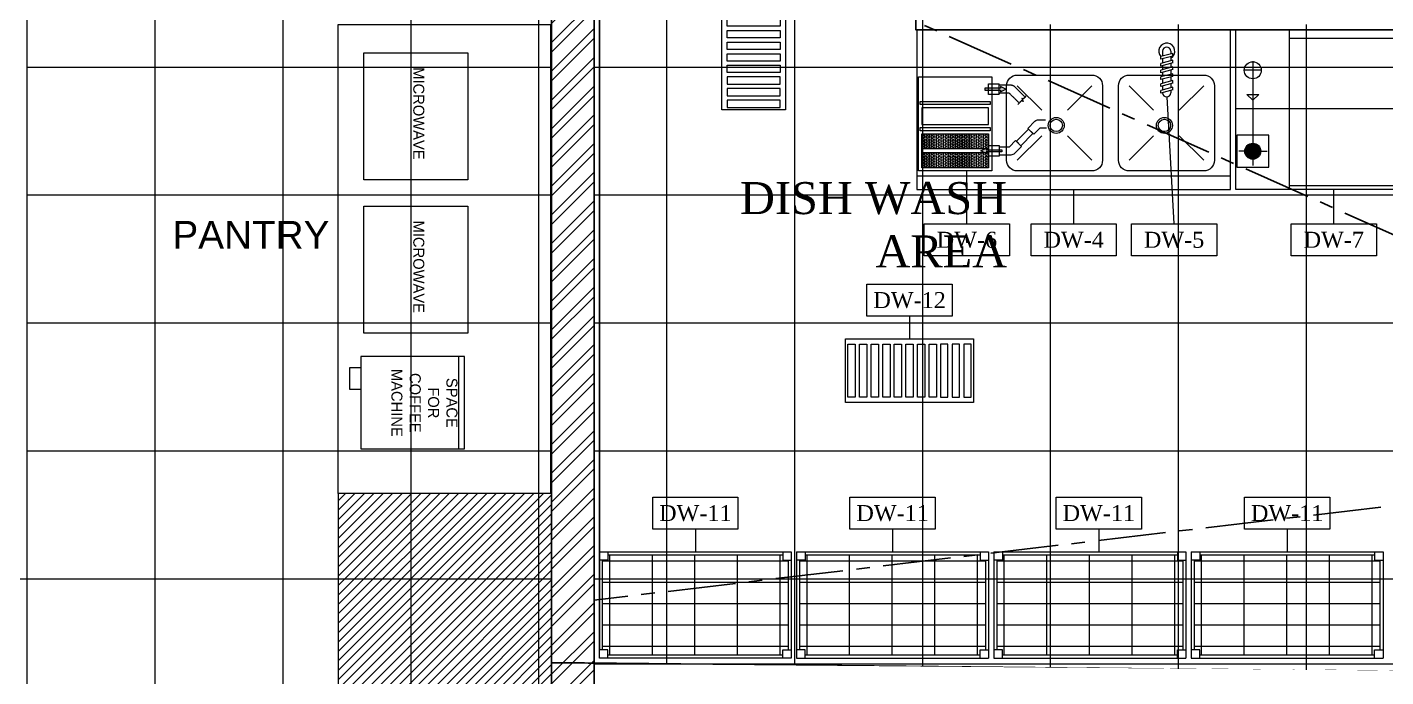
# Model space of a CAD drawing. Header units: millimetres. Extents: x 2335845 to 2509607, y 289014 to 361737.
# Drawn here: x 2403586 to 2409959, y 293842 to 296889 of the extents above; entities that cross this region are included whole.
import ezdxf

# ---------------------------------------------------------------- set-up
doc = ezdxf.new("R2010")
doc.units = ezdxf.units.MM
doc.linetypes.add('CENTER', pattern=[50.800000000000004, 31.75, -6.349999999999999, 6.349999999999999, -6.349999999999999])
for name, color, linetype, lineweight in [('150 mm WALL', 134, 'Continuous', 25), ('A-PLAN-COLUMN', 3, 'Continuous', 0), ('A-PLAN-RCC-HATCH', 8, 'Continuous', 13), ('A-PLAN-THIN', 251, 'Continuous', 15), ('AR_01_FURN_LOOSE', 20, 'Continuous', 18), ('DIMS-2', 61, 'Continuous', 0), ('EQUIP', 4, 'Continuous', 20), ('IN-WALL', 134, 'Continuous', 25), ('KIT.EQUIP', 7, 'Continuous', 0), ('TOA-FL-TILE-3', 8, 'Continuous', 5)]:
    doc.layers.add(name, color=color, linetype=linetype, lineweight=lineweight)
for name, color, linetype in [('A-PLAN-SLOPE', 250, 'Continuous'), ('A-PLAN-WALL HATCH', 8, 'Continuous'), ('ROOM TEXT', 3, 'Continuous')]:
    doc.layers.add(name, color=color, linetype=linetype)
doc.styles.add('01_INTERIOR LAYOUT$0$Standard', font='calibril.ttf')
doc.styles.add('2MM', font='arial.ttf')
doc.styles.add('GEORGE', font='georgia.ttf')
doc.styles.get("Standard").update_dxf_attribs({"font": 'arial.ttf'})
doc.styles.add('VERDANA', font='verdana.ttf')
doc.dimstyles.new('DIM40', dxfattribs={"dimtxt": 80, "dimasz": 20, "dimexe": 30, "dimexo": 25, "dimgap": 20, "dimtad": 1, "dimdec": 0, "dimzin": 0, "dimdsep": 46, "dimtxsty": 'Standard', "dimblk1": 'DOT', "dimblk2": 'DOT', "dimsah": 1, "dimcen": 0.09, "dimclrd": 1, "dimclre": 1, "dimclrt": 2, "dimadec": 0, "dimazin": 0, "dimtfac": 1, "dimtdec": 0, "dimtofl": 0, "dimtmove": 0, "dimatfit": 0, "dimldrblk": 'DOT', "dimfxl": 1, "dimtolj": 1, "dimtzin": 0, "dimarcsym": 0})
pattern_1 = [(180, (2276369.513262566, 347563.0485258296), (-2.341887554872905e-15, -6.374321032816478), [3.680215963281648, -7.360431926563296]), (299.9999999999999, (2276369.513262566, 347563.0485258296), (5.520323946296531, 3.187160516408235), [3.680215963281636, -7.360431926563272]), (239.9999999999999, (2276365.833046603, 347563.0485258296), (5.520323946296528, -3.187160516408241), [3.680215963281639, -7.360431926563278])]
pattern_2 = [(0, (2357985.713506688, 306901.6369923194), (0, 600), []), (90, (2357985.713506688, 306901.6369923194), (-600, 3.673940397442059e-14), [])]

# ---------------------------------------------------------------- blocks, each defined once
blk = doc.blocks.new('Columns')
at = {"layer": 'A-PLAN-RCC-HATCH'}
h = blk.add_hatch(dxfattribs=at)
h.set_pattern_fill('ANSI31', color=256, scale=250, style=0)
h.set_pattern_definition([(45, (469397.8996728221, -623762.2315979134), (-22.09708691207961, 22.09708691207961), [])])
h.paths.add_polyline_path([(28839.70520887617, -31462.99252305331), (29839.70520887617, -31462.99252305331), (29839.70520887617, -30462.99252305331), (28839.70520887617, -30462.99252305331)])
at = {"layer": 'A-PLAN-COLUMN', "elevation": 6.128159000000002e-10}
blk.add_lwpolyline([(28839.70520887617, -31462.99252305331), (29839.70520887617, -31462.99252305331), (29839.70520887617, -30462.99252305331), (28839.70520887617, -30462.99252305331)], close=True, dxfattribs=at)
blk = doc.blocks.new('TAB')
blk.add_line((103.7955654709367, -311.328881611742), (103.7955654709367, -310.1999570871194))
at = {"layer": 'EQUIP', "color": 8}
for p, q in [((151.4226977712242, -125.795845652865), (94.62475532660028, -141.1134563896339)), ((151.4226977712096, -138.3489596778527), (151.4226977712096, -125.795845652865)), ((151.4226977712242, -138.3489596778454), (94.62475532660028, -153.6665704146217)), ((94.62475532660028, -153.6665704146217), (94.62475532660028, -141.1134563896339)), ((151.4226977712242, -157.5971708351062), (94.62475532660028, -172.9147815718825)), ((151.4226977712242, -170.1502848600867), (94.62475532660028, -185.4678955968557)), ((94.62475532660028, -185.4678955968557), (94.62475532660028, -172.9147815718825)), ((151.4226977712242, -189.3984960173548), (94.62475532660028, -204.7161067541238)), ((151.4226977712242, -170.1502848600867), (151.4226977712096, -157.597170835099)), ((151.4226977712242, -201.9516100423352), (151.4226977712242, -189.3984960173548)), ((151.4226977712242, -201.9516100423352), (94.62475532660028, -217.2692207791042)), ((94.62475532660028, -217.2692207791115), (94.62475532660028, -204.7161067541238)), ((151.4226977712242, -221.1998211995888), (94.62475532660028, -236.5174319363578)), ((151.4226977712242, -233.7529352245692), (94.62475532660028, -249.0705459613382)), ((94.62475532660028, -249.0705459613382), (94.62475532660028, -236.517431936365)), ((151.4226977712242, -253.00114638183), (94.62475532660028, -268.318757118599)), ((151.4226977712242, -233.7529352245692), (151.4226977712242, -221.1998211995888)), ((151.4226977712242, -265.5542604068178), (151.4226977712242, -253.00114638183)), ((151.4226977712242, -265.5542604068105), (94.62475532660028, -280.8718711435795)), ((94.62475532660028, -280.8718711435868), (94.62475532660028, -268.318757118599)), ((151.4226977712242, -284.8024715640713), (94.62475532660028, -300.1200823008403)), ((151.4226977712242, -297.3555855890518), (94.62475532660028, -312.6731963258208)), ((94.62475532660028, -312.673196325828), (94.62475532660028, -300.1200823008403)), ((151.4226977712242, -297.355585589059), (151.4226977712242, -284.8024715640713))]:
    blk.add_line(p, q, dxfattribs=at)
at = {"layer": 'EQUIP'}
for p, q in [((103.7955654709367, -115.3214102503553), (103.7955654709367, -138.6402171509253)), ((142.2518876268878, -115.3214102503553), (142.2518876268878, -128.2690848915663)), ((103.7955654709367, -151.193331175913), (103.7955654709367, -170.4415423331739)), ((103.7955654709367, -182.994656358147), (103.7955654709367, -202.2428675154151)), ((142.2518876268878, -140.822198916554), (142.2518876268878, -160.0704100738149)), ((142.2518876268878, -172.6235240987953), (142.2518876268878, -191.8717352560561)), ((103.7955654709367, -214.7959815404029), (103.7955654709367, -234.0441926976564)), ((103.7955654709367, -246.5973067226296), (103.7955654709367, -265.8455178798977)), ((142.2518876268878, -204.4248492810439), (142.2518876268878, -223.6730604382974)), ((142.2518876268878, -236.2261744632633), (142.2518876268732, -255.4743856205387)), ((103.7955654709367, -278.3986319048781), (103.7955654709367, -279.5275564295007)), ((103.7955654709367, -278.3986319048709), (103.7955654709367, -297.6468430621317)), ((142.2518876268732, -268.0274996455264), (142.2518876268878, -287.2757108027727)), ((142.2518876268732, -299.8288248277677), (142.2518876268878, -311.328881611742))]:
    blk.add_line(p, q, dxfattribs=at)
for centre, radius, start, end in [((123.0237265489122, -115.3214102503553), 37.53483619813778, 300.8154906047972, 222.896247952071), ((123.0237265489122, -115.3214102503553), 19.22816107797553, 0, 180), ((123.0237265489122, -311.328881611742), 19.22816107797553, 180, 0)]:
    blk.add_arc(centre, radius, start, end, dxfattribs=at)
blk = doc.blocks.new('_DOT')
at = {"color": 0, "linetype": 'ByBlock'}
blk.add_line((-0.5, 0), (-1, 0), dxfattribs=at)
at = {"color": 0, "linetype": 'ByBlock', "const_width": 0.5}
blk.add_lwpolyline([(-0.25, 0, 1), (0.25, 0, 1)], format="xyb", close=True, dxfattribs=at)
blk = doc.blocks.new('EQUIP-COFFEE MACHINE IN PLAN')
blk.add_line((-25, 0), (-25, -420))
for points in [[(-470, 0), (0, 0), (0, -420), (-470, -420)], [(-470, -270), (-520, -270), (-520, -370), (-470, -370)]]:
    blk.add_lwpolyline(points, close=True)
blk = doc.blocks.new('FLOOR GRATING')
at = {"layer": 'DIMS-2', "color": 3, "lineweight": -2}
blk.add_line((-19.37310681790041, -688.1584127160095), (-19.3731068178713, -688.1591892222132), dxfattribs=at)
at = {"layer": 'KIT.EQUIP', "ltscale": 0.5}
blk.add_lwpolyline([(-19.37312271951669, -88.15841271542558), (-19.37310681788585, -688.158412716024), (280.6268931821469, -688.1584047652213), (280.6268772804833, -88.15840476468293)], close=True, dxfattribs=at)
at = {"layer": 'KIT.EQUIP', "color": 251, "ltscale": 0.5}
for points in [[(255.6268784814674, -133.47090542761), (255.6268775704011, -99.09590542727528), (5.626877570488432, -99.09591205274774), (5.626878481420135, -133.4709120534189)], [(255.6268799224417, -187.8459054277173), (255.6268790116228, -153.4709054270443), (5.626879011677374, -153.4709120529114), (5.626879922412627, -187.8459120533062)], [(5.626880452538899, -207.8459120528842), (5.626881363397843, -242.2209120533371), (255.6268813635324, -242.22090542769), (255.6268804524807, -207.8459054271207)], [(255.6268828044049, -296.5959054276645), (255.6268818937024, -262.2209054271389), (5.626881893524114, -262.2209120529151), (5.626882804870547, -296.5959120534408)], [(5.62688333454571, -316.5959120529042), (5.626884245841211, -350.9709120534608), (255.6268842456266, -350.9709054277828), (255.6268833345457, -316.5959054272862)], [(255.6268856868483, -405.3459054277282), (255.626884775811, -370.9709054272589), (5.62688477579286, -370.9709120528496), (5.626885686833702, -405.3459120533171)], [(5.626886216756247, -425.3459120530406), (5.626887127935333, -459.720912053479), (255.6268871279535, -459.7209054277027), (255.6268862167417, -425.3459054272498)], [(255.6268876579925, -479.7209054272225), (5.626887657988846, -479.7209120528114), (5.626888568913273, -514.0959120533225), (255.6268885690588, -514.09590542769)], [(255.6268900100476, -568.4709054277919), (5.626890010044008, -568.4709120534262), (5.626889098995889, -534.0959120529296), (255.6268890989668, -534.0959054272244)], [(5.626891451254778, -622.8459120535008), (5.626890540184831, -588.4709120531061), (255.626890540203, -588.4709054272553), (255.6268914510511, -622.8459054276791)], [(255.626891981221, -642.8459054272298), (255.6268928922727, -677.2209054276082), (5.626892892239994, -677.2209120533862), (5.626891981162771, -642.8459120527896)]]:
    blk.add_lwpolyline(points, close=True, dxfattribs=at)
blk = doc.blocks.new('Balcony')
at = {"layer": 'A-PLAN-WALL HATCH'}
h = blk.add_hatch(dxfattribs=at)
h.set_pattern_fill('ANSI32', color=256, scale=10, angle=-90.00000000000001, style=0)
h.set_pattern_definition([(45.00000000000001, (-241519.9398532524, 418987.7271359246), (67.35192090801867, -67.35192090801864), []), (45.00000000000001, (-241519.9398532524, 419032.6284359246), (67.35192090801867, -67.35192090801864), [])])
h.paths.add_polyline_path([(-4719.939853427932, 887.727135924506), (-4719.939853427932, -5512.272864075494), (-4519.939853427932, -5512.272864075494), (-4519.939853427932, 887.727135924506)])
at = {"layer": 'A-PLAN-THIN'}
blk.add_lwpolyline([(875.7398917633109, -2312.272864075494), (-4519.939853427932, -2312.272864075494), (-4519.939853427932, -2512.272864075494), (844.9316178532317, -2512.272864075494), (844.9316178532317, -2512.272864075494), (875.3807499455288, -2314.604327492649), (875.7398917633109, -2312.272864075494)], dxfattribs=at)
at = {"layer": 'IN-WALL'}
blk.add_lwpolyline([(-4719.939853427932, -5512.272864075494), (-4719.939853427932, 887.727135924506), (-4519.939853427932, 887.727135924506), (-4519.939853427932, -5512.272864075494), (-4719.939853427932, -5512.272864075494)], dxfattribs=at)
at = {"layer": 'A-PLAN-SLOPE', "linetype": 'CENTER', "ltscale": 10}
for points in [[(683.2344358488917, -946.9942656458006), (-2979.939853427932, 687.727135924506)], [(683.2344358488917, -1397.574139242002), (-4519.939853427932, -2012.27286407561)]]:
    blk.add_leader(points, dimstyle='DIM40', override={"dimasz": 250, "dimclrd": 256}, dxfattribs=at)

msp = doc.modelspace()

# ---------------------------------------------------------------- hatches: boundary and pattern name
at = {"layer": 'KIT.EQUIP', "ltscale": 0.5}
h = msp.add_hatch(color=256, dxfattribs=at)
h.set_gradient(color1=(255, 0, 255), color2=(255, 0, 255), one_color=1, tint=0.5)
h.paths.add_polyline_path([(2408151.680414352, 296586.1669123822), (2408151.680414352, 296593.5273443086), (2408078.076095087, 296593.5273443086), (2408078.076095087, 296603.3412535436), (2408151.680414352, 296603.3412535436), (2408151.680414352, 296610.7016854699), (2408176.21518744, 296598.4342989261)])
h = msp.add_hatch(dxfattribs=at)
h.set_pattern_fill('HEXAGONS', color=256, scale=24.53477308854432, angle=180, style=0)
h.set_pattern_definition(pattern_1)
h.paths.add_polyline_path([(2407781.559261173, 296318.7378857234), (2408095.604356706, 296318.7378857234), (2408095.604356706, 296333.458749576), (2408095.604356706, 296388.6619890257), (2407781.559261173, 296388.6619890257)])
h = msp.add_hatch(dxfattribs=at)
h.set_pattern_fill('ANSI31', color=256, scale=1.249080090514389, angle=180, style=0)
h.set_pattern_definition([(135.0000000000007, (2410404.077247567, 295914.3841926272), (2.804264782136832, 2.804264782136893), [])])
edge = h.paths.add_edge_path()
edge.add_arc((2409334.537677741, 296307.0436877627), 37.47240271543168, 0, 360, ccw=False)
h = msp.add_hatch(dxfattribs=at)
h.set_pattern_fill('HEXAGONS', color=256, scale=24.53477308854432, angle=180, style=0)
h.set_pattern_definition(pattern_1)
h.paths.add_polyline_path([(2408095.604356706, 296284.3892033997), (2408095.604356706, 296299.1100672522), (2407781.559261173, 296299.1100672522), (2407781.559261173, 296229.1859639434), (2408095.604356706, 296229.1859639434)])
h = msp.add_hatch(color=256, dxfattribs=at)
h.set_gradient(color1=(255, 0, 255), color2=(240, 0, 240), one_color=1, tint=0.4699999988079071)
h.paths.add_polyline_path([(2408083.392027358, 296304.0170218698), (2408083.392027358, 296296.6565899435), (2408058.857254269, 296308.9239764874), (2408083.392027358, 296321.1913630312), (2408083.392027358, 296313.8309311049), (2408156.996346621, 296313.8309311049), (2408156.996346621, 296304.0170218698)])
h = msp.add_hatch(dxfattribs=at)
h.set_pattern_fill('BRICK_STBOND', color=256, scale=99.9264072411046, angle=180, style=0)
h.set_pattern_definition([(180, (3929796.281972966, 4224591.135315969), (9.78996438224909e-14, -99.9264072411046), []), (270, (3929796.281972966, 4224591.135315969), (199.8528144822092, 1.835618321671704e-13), [])])
h.paths.add_polyline_path([(2407169.020887739, 293968.9198167841), (2407129.050324843, 293968.9198167841), (2407129.050324843, 293928.9492538876), (2407129.050324843, 293943.9382149738), (2406309.653785465, 293943.9382149738), (2406309.653785465, 293928.9492538876), (2406309.653785465, 293968.9198167841), (2406269.683222569, 293968.9198167841), (2406284.672183655, 293968.9198167841), (2406284.672183655, 294388.610727197), (2406269.683222569, 294388.610727197), (2406309.653785465, 294388.610727197), (2406309.653785465, 294428.5812900935), (2406309.653785465, 294413.5923290073), (2407129.050324843, 294413.5923290073), (2407129.050324843, 294428.5812900935), (2407129.050324843, 294388.610727197), (2407169.020887739, 294388.610727197), (2407154.031926653, 294388.610727197), (2407154.031926653, 293968.9198167841)])
h = msp.add_hatch(dxfattribs=at)
h.set_pattern_fill('BRICK_STBOND', color=256, scale=99.9264072411046, angle=180, style=0)
h.set_pattern_definition([(180, (3930721.619638137, 4224591.135315969), (9.78996438224909e-14, -99.9264072411046), []), (270, (3930721.619638137, 4224591.135315969), (199.8528144822092, 1.835618321671704e-13), [])])
h.paths.add_polyline_path([(2408094.358552909, 293968.9198167841), (2408054.387990014, 293968.9198167841), (2408054.387990014, 293928.9492538876), (2408054.387990014, 293943.9382149738), (2407234.991450636, 293943.9382149738), (2407234.991450636, 293928.9492538876), (2407234.991450636, 293968.9198167841), (2407195.020887739, 293968.9198167841), (2407210.009848826, 293968.9198167841), (2407210.009848826, 294388.610727197), (2407195.020887739, 294388.610727197), (2407234.991450636, 294388.610727197), (2407234.991450636, 294428.5812900935), (2407234.991450636, 294413.5923290073), (2408054.387990014, 294413.5923290073), (2408054.387990014, 294428.5812900935), (2408054.387990014, 294388.610727197), (2408094.358552909, 294388.610727197), (2408079.369591824, 294388.610727197), (2408079.369591824, 293968.9198167841)])
h = msp.add_hatch(dxfattribs=at)
h.set_pattern_fill('BRICK_STBOND', color=256, scale=99.9264072411046, angle=180, style=0)
h.set_pattern_definition([(180, (3931646.957303307, 4224591.135315969), (9.78996438224909e-14, -99.9264072411046), []), (270, (3931646.957303307, 4224591.135315969), (199.8528144822092, 1.835618321671704e-13), [])])
h.paths.add_polyline_path([(2409019.69621808, 293968.9198167841), (2408979.725655184, 293968.9198167841), (2408979.725655184, 293928.9492538876), (2408979.725655184, 293943.9382149738), (2408160.329115806, 293943.9382149738), (2408160.329115806, 293928.9492538876), (2408160.329115806, 293968.9198167841), (2408120.358552909, 293968.9198167841), (2408135.347513996, 293968.9198167841), (2408135.347513996, 294388.610727197), (2408120.358552909, 294388.610727197), (2408160.329115806, 294388.610727197), (2408160.329115806, 294428.5812900935), (2408160.329115806, 294413.5923290073), (2408979.725655184, 294413.5923290073), (2408979.725655184, 294428.5812900935), (2408979.725655184, 294388.610727197), (2409019.69621808, 294388.610727197), (2409004.707256994, 294388.610727197), (2409004.707256994, 293968.9198167841)])
h = msp.add_hatch(dxfattribs=at)
h.set_pattern_fill('BRICK_STBOND', color=256, scale=99.9264072411046, angle=180, style=0)
h.set_pattern_definition([(180, (3932572.294968477, 4224591.135315969), (9.78996438224909e-14, -99.9264072411046), []), (270, (3932572.294968477, 4224591.135315969), (199.8528144822092, 1.835618321671704e-13), [])])
h.paths.add_polyline_path([(2409945.03388325, 293968.9198167841), (2409905.063320355, 293968.9198167841), (2409905.063320355, 293928.9492538876), (2409905.063320355, 293943.9382149738), (2409085.666780977, 293943.9382149738), (2409085.666780977, 293928.9492538876), (2409085.666780977, 293968.9198167841), (2409045.69621808, 293968.9198167841), (2409060.685179166, 293968.9198167841), (2409060.685179166, 294388.610727197), (2409045.69621808, 294388.610727197), (2409085.666780977, 294388.610727197), (2409085.666780977, 294428.5812900935), (2409085.666780977, 294413.5923290073), (2409905.063320355, 294413.5923290073), (2409905.063320355, 294428.5812900935), (2409905.063320355, 294388.610727197), (2409945.03388325, 294388.610727197), (2409930.044922165, 294388.610727197), (2409930.044922165, 293968.9198167841)])
at = {"layer": 'TOA-FL-TILE-3'}
h = msp.add_hatch(dxfattribs=at)
h.set_pattern_fill('_USER', color=253, scale=600, double=1, pattern_type=0)
h.set_pattern_definition(pattern_2)
h.paths.add_polyline_path([(2367585.713506688, 306904.4032744225), (2360985.72706775, 306903.7106061692), (2360985.72706775, 302699.0701456796), (2367585.713506688, 302699.7628139329)], flags=17)
edge = h.paths.add_edge_path(flags=16)
edge.add_line((2361443.618553286, 301499.6973232845), (2375246.920171787, 301499.6973232845))
edge.add_arc((2374696.248139446, 301062.7948143201), 702.939179120659, 11.230543790788602, 38.42844066477181, ccw=False)
edge.add_line((2375385.727067755, 301199.6973232845), (2375385.727067755, 295200.7451610119))
edge.add_arc((2375087.433981148, 295199.9332742704), 298.2941914915838, -90.13578270367759, 0.15594584973780456, ccw=False)
edge.add_line((2375086.727067755, 294901.6399204207), (2361443.618553286, 294900.7451610119))
edge.add_arc((2361668.237414395, 295743.023061864), 871.7142278462677, 218.468347376787, 255.0678574998247, ccw=False)
edge.add_line((2360985.72706775, 295200.7451610119), (2360985.72706775, 301199.6973232845))
edge.add_arc((2361668.237414398, 300657.4194224327), 871.7142278485284, 104.93214250032611, 141.5316526233212, ccw=False)
h.paths.add_polyline_path([(2385585.726298927, 306901.624875324), (2384044.682564297, 306901.6248660982), (2384044.683235127, 304701.6242071021), (2372044.683235127, 304701.6242071021), (2372044.681893598, 306901.6103699277), (2370585.712737861, 306901.6249030016), (2370585.714275515, 302691.4939422548), (2385585.727836582, 302691.4939145772)], flags=16)
h.paths.add_polyline_path([(2388585.727068181, 306905.8147850088), (2395185.713507447, 306905.8147850087), (2395185.713505928, 302735.1660158549), (2388585.727066661, 302735.1660158549)], flags=17)
edge = h.paths.add_edge_path(flags=16)
edge.add_line((2381085.727067755, 294901.6399204205), (2395185.727067755, 294901.6369923194))
edge.add_line((2395185.727067755, 294901.6369923194), (2395185.727067755, 301214.879473126))
edge.add_arc((2394379.187164884, 300406.5955504032), 1141.853543435115, 45.06187977688925, 73.27042197158221)
edge.add_line((2394707.875350468, 301500.1190258315), (2381061.980490516, 301500.6986104287))
edge.add_arc((2381085.982461806, 301201.0864362828), 300.5720371595793, 94.58019126533245, 177.3698137895067)
edge.add_line((2380785.727067755, 301214.879473126), (2380785.727067755, 295219.9571652172))
edge.add_arc((2381114.134321049, 295228.9395306639), 328.530070016875, 181.5667234711848, 265.0395689300028)
edge = h.paths.add_edge_path(flags=16)
edge.add_line((2396947.43689049, 304501.6369923194), (2403023.991298516, 304501.6369923194))
edge.add_arc((2403124.86969301, 304939.65727093), 449.4866126479671, 257.0306226994492, 388.1366233088124)
edge.add_line((2403585.713549311, 305151.6242032061), (2403585.713549311, 306900.8730772256))
edge.add_line((2403585.713549311, 306900.8730772256), (2396385.712625308, 306901.6309880721))
edge.add_line((2396385.712625308, 306901.6309880721), (2396385.714581734, 305151.6240476083))
edge.add_arc((2396864.290497891, 304997.4966803861), 502.7824110408175, 162.1486295987786, 279.5188753902793)
h.paths.add_polyline_path([(2396385.713506688, 294901.6399204205), (2396385.713506688, 301501.6369923194), (2403585.713473056, 301501.6369923194), (2403585.7133019, 294901.6369923195)], flags=16)
edge = h.paths.add_edge_path()
edge.add_line((2357985.7135067, 306901.6264722155), (2357985.730136843, 303901.6387021735))
edge.add_line((2357985.730136843, 303901.6387021735), (2359785.721544297, 303901.6352824138))
edge.add_line((2359785.721544297, 303901.6352824138), (2359785.713506688, 295501.6369364223))
edge.add_line((2359785.713506688, 295501.6369364223), (2357885.724918883, 295501.6370482165))
edge.add_line((2357885.724918883, 295501.6370482165), (2357884.217967872, 295843.5145847609))
edge.add_line((2357884.217967872, 295843.5145847609), (2352910.328158095, 295843.5201453363))
edge.add_line((2352910.328158095, 295843.5201453363), (2352911.834559181, 294601.6221197144))
edge.add_line((2352911.834559181, 294601.6221197144), (2351044.683235127, 294601.6221197144))
edge.add_line((2351044.683235127, 294601.6221197144), (2351044.683235127, 293701.624207102))
edge.add_line((2351044.683235127, 293701.624207102), (2350244.683235128, 293701.6242071022))
edge.add_line((2350244.683235128, 293701.6242071022), (2350244.683235128, 291915.2169065916))
edge.add_arc((2372334.757830299, -28802.03647444112), 321477.1034022388, 83.98092870601567, 93.9401442910825, ccw=False)
edge.add_line((2406044.683235127, 290902.778849155), (2406044.683222569, 296951.6242090374))
edge.add_line((2406044.683222569, 296951.6242090374), (2405044.683222569, 296951.6242090374))
edge.add_line((2405044.683222569, 296951.6242090374), (2405044.633491464, 306905.0587606597))
edge.add_line((2405044.633491464, 306905.0587606597), (2387537.950615674, 306905.03918901))
edge.add_line((2387537.950615674, 306905.03918901), (2387537.947044491, 307005.8142470053))
edge.add_line((2387537.947044491, 307005.8142470053), (2386486.978890223, 307003.8314696694))
edge.add_line((2386486.978890223, 307003.8314696694), (2386485.042188387, 306905.0374305414))
edge.add_line((2386485.042188387, 306905.0374305414), (2384044.682560484, 306905.0352837003))
edge.add_line((2384044.682560484, 306905.0352837003), (2384044.683905841, 305701.6242071021))
edge.add_line((2384044.683905841, 305701.6242071021), (2383044.683235127, 305701.6242071021))
edge.add_line((2383044.683235127, 305701.6242071021), (2383044.683235127, 304801.6244640505))
edge.add_line((2383044.683235127, 304801.6244640505), (2373044.683235127, 304801.6244640505))
edge.add_line((2373044.683235127, 304801.6244640505), (2373044.683235127, 305701.6242071021))
edge.add_line((2373044.683235127, 305701.6242071021), (2372044.683235127, 305701.6242071021))
edge.add_line((2372044.683235127, 305701.6242071021), (2372044.681893579, 306901.6279022302))
edge.add_line((2372044.681893579, 306901.6279022302), (2369610.528738622, 306901.5509670359))
edge.add_line((2369610.528738622, 306901.5509670359), (2369610.532324604, 307002.7436773304))
edge.add_line((2369610.532324604, 307002.7436773304), (2368560.530723883, 307002.6646482364))
edge.add_line((2368560.530723883, 307002.6646482364), (2368560.527139253, 306901.5101244476))
edge.add_line((2368560.527139253, 306901.5101244476), (2357985.713506719, 306901.6436194964))
h = msp.add_hatch(dxfattribs=at)
h.set_pattern_fill('_USER', color=253, scale=600, double=1, pattern_type=0)
h.set_pattern_definition(pattern_2)
h.paths.add_polyline_path([(2405044.683235127, 304701.6242071021), (2405044.683235127, 301281.6502422148), (2405244.104040981, 301281.6502422148), (2405244.103373259, 297101.6242071019), (2406244.683235127, 297101.624207102), (2406244.683235127, 293903.9492519522), (2411633.435251426, 293856.651035855), (2412456.610577393, 296901.624207102), (2407800.450559866, 296901.624207102), (2407784.683235127, 301401.6623366278), (2408009.683235127, 301401.6623366278), (2408009.683235127, 301251.6623366278), (2408009.683235127, 297101.624207102), (2412487.915087156, 297101.624207102), (2413658.134225919, 304713.7185934274), (2411594.683264696, 304713.7185934274), (2411558.259181382, 304701.623467661), (2410308.259181382, 304701.623467661), (2410344.683264696, 305420.9161259249), (2408804.683264696, 305422.8767528895), (2408804.683264695, 304701.624207102)])

# ---------------------------------------------------------------- linework, layer by layer
at = {"const_width": 5}
msp.add_lwpolyline([(2350244.683235127, 291915.2169065914, -0.04453991521229463), (2406044.683235232, 290902.7788620518), (2406044.683235127, 293901.624207102), (2411633.435251427, 293856.651035855), (2411910.641135142, 295656.2058577432), (2412258.438766698, 295615.1408945904), (2414382.871997638, 309376.6241710969), (2411594.683264634, 309376.6241724815), (2411594.683264634, 304701.624207102), (2410344.682370377, 304701.6228096597), (2410344.682370377, 305551.6242071021), (2408804.683264696, 305551.6242071021), (2408804.683262122, 304703.9262021189), (2405044.683235127, 304706.2271127211), (2405044.683235127, 310585.4722238776), (2414483.777090095, 310554.1020951057), (2416184.301346237, 321856.6241411482), (2405044.683235128, 321856.6241411482), (2405044.683235127, 327701.6242071021)], format="xyb", dxfattribs=at)
at = {"layer": '150 mm WALL', "elevation": 6.128159000000002e-10}
msp.add_lwpolyline([(2406269.683222569, 293968.9198167841), (2406269.683222569, 297107.6396313361), (2405244.6832224, 297101.6242071021), (2405244.68322235, 300489.29435845), (2407754.480805948, 300489.2943575958), (2407754.480805948, 296876.6242090374), (2412452.726071758, 296876.4069390201), (2412258.438914444, 295615.1408718315), (2411912.523565241, 295668.426147331), (2411640.362980178, 293901.624207102)], dxfattribs=at)
at = {"layer": 'AR_01_FURN_LOOSE', "ltscale": 400, "elevation": -24.96874999877437}
msp.add_lwpolyline([(2405044.683222744, 296901.6242072674), (2406040.080329508, 296901.6242072674), (2406040.080329508, 294701.624207102), (2405044.683222744, 294701.624207102)], close=True, dxfattribs=at)
at = {"layer": 'EQUIP', "color": 8, "elevation": 2.247693187167915e-05}
for points in [[(2405652.903271601, 296172.7347454064), (2405165.085160181, 296172.7347454064), (2405165.085160181, 296769.5058549874), (2405652.903271601, 296769.5058549874)], [(2405652.903271601, 295453.3366986551), (2405165.085160181, 295453.3366986551), (2405165.085160181, 296050.1078082361), (2405652.903271601, 296050.1078082361)]]:
    msp.add_lwpolyline(points, close=True, dxfattribs=at)
at = {"layer": 'KIT.EQUIP', "ltscale": 0.5}
for p, q in [((2409504.408930968, 296876.6242090372), (2409504.408930968, 296127.1761547286)), ((2411403.010668551, 296836.6536461408), (2409504.408930968, 296836.6536461408)), ((2409334.537677741, 296729.7323903927), (2409334.537677741, 296239.8936804837)), ((2407759.124779122, 296701.7529963654), (2409229.611311056, 296701.7529963654)), ((2409377.506032854, 296686.764035279), (2409291.569322627, 296686.764035279)), ((2408344.617623794, 296499.6363931762), (2408229.721700194, 296614.5323167738)), ((2408464.825776596, 296499.6363931762), (2408579.721700195, 296614.5323167738)), ((2408869.562429224, 296499.6363931762), (2408754.666505625, 296614.5323167738)), ((2408989.770582024, 296499.6363931762), (2409104.666505624, 296614.5323167738)), ((2408231.899281551, 296526.2883472051, -2548322.5), (2408238.838763322, 296533.2278289759, -2548322.5)), ((2408266.596690402, 296560.9857560563, -2548322.5), (2408272.041278229, 296566.4303438828, -2548322.5)), ((2408965.299943258, 295965.9989736014), (2408932.303150334, 296561.6757341779)), ((2409306.725488122, 296573.9801340812), (2409362.349867359, 296573.9801340812)), ((2409334.537677741, 296546.1679444626), (2409306.725488122, 296573.9801340812)), ((2409334.537677741, 296546.1679444626), (2409362.349867359, 296573.9801340812)), ((2409254.592912866, 296506.896502245), (2410453.709799759, 296506.896502245)), ((2408229.721700194, 296264.5323167751), (2408344.617623794, 296379.4282403765)), ((2408579.721700195, 296264.5323167751), (2408464.825776596, 296379.4282403765)), ((2408754.666505625, 296264.5323167751), (2408869.562429224, 296379.4282403765)), ((2409104.666505624, 296264.5323167751), (2408989.770582024, 296379.4282403765)), ((2408095.604356706, 296318.7378857234, -2548322.5), (2407781.559261173, 296318.7378857234, -2548322.5)), ((2408095.604356706, 296299.1100672522, -2548322.5), (2407781.559261173, 296299.1100672522, -2548322.5)), ((2409334.537677741, 296307.0436877627), (2409268.950990314, 296307.0436877626)), ((2409334.537677741, 296307.0436877627), (2409401.444020453, 296307.0436877627)), ((2407993.630330578, 295965.9989736014), (2407993.630330578, 296214.4651000974, -2548322.5)), ((2407759.124779122, 296192.1283194355), (2409229.611311056, 296192.1283194355)), ((2409504.408930968, 296147.1614361768), (2410953.341835965, 296147.1614361612)), ((2408494.368045089, 295965.9989736014), (2408494.368045089, 296127.1761547288)), ((2409714.498942778, 295965.9989736014), (2409714.498942778, 296127.1761547288)), ((2406719.852055154, 294533.8725655836), (2406719.852055154, 294428.5812900935)), ((2407645.189720324, 294533.8725655836), (2407645.189720324, 294428.5812900935)), ((2408612.343113517, 294533.8725655836), (2408612.343113517, 294428.5812900935)), ((2409495.865050665, 294533.8725655836), (2409495.865050665, 294428.5812900935))]:
    msp.add_line(p, q, dxfattribs=at)
at = {"layer": 'KIT.EQUIP', "color": 1}
msp.add_line((2407724.860028772, 295533.0596172392), (2407724.860028772, 295427.768341749), dxfattribs=at)
at = {"layer": 'KIT.EQUIP', "ltscale": 0.5}
for points, elevation in [([(2409229.611311056, 296876.6242090374), (2407759.124779122, 296876.6242090374), (2407759.124779122, 296127.1761547288), (2409229.611311056, 296127.1761547288)], -6.128159e-10), ([(2409254.592912866, 296127.1761547286), (2409254.592912866, 296876.6242090372), (2411403.010668551, 296876.6242090372), (2411403.010668551, 296127.1761547286)], -6.128159e-10), ([(2408110.325220559, 296214.4651000974), (2407766.838397319, 296214.4651000974), (2407766.838397319, 296656.0910156892), (2408110.325220559, 296656.0910156892)], -2548322.5), ([(2408151.680414352, 296593.5273443086), (2408151.680414352, 296586.1669123822), (2408176.21518744, 296598.4342989261), (2408151.680414352, 296610.7016854699), (2408151.680414352, 296603.3412535436), (2408078.076095087, 296603.3412535436), (2408078.076095087, 296593.5273443086)], -2548322.5), ([(2408102.964788632, 296526.0567183206), (2407774.198829246, 296526.0567183206), (2407774.198829246, 296540.7775821732), (2408102.964788632, 296540.7775821732)], -2548322.5), ([(2408095.604356706, 296511.3358544671), (2407781.559261173, 296511.3358544671), (2407781.559261173, 296432.8245805845), (2408095.604356706, 296432.8245805845)], -2548322.5), ([(2408102.964788632, 296403.3828528783), (2407774.198829246, 296403.3828528783), (2407774.198829246, 296418.1037167319), (2408102.964788632, 296418.1037167319)], -2548322.5), ([(2408225.678406647, 296354.0306079933), (2408282.637953167, 296410.9901545138), (2408303.456398478, 296390.1717092033), (2408246.496851957, 296333.2121626828)], -2548322.5), ([(2408095.604356706, 296229.1859639434), (2407781.559261173, 296229.1859639434), (2407781.559261173, 296388.6619890257), (2408095.604356706, 296388.6619890257)], -2548322.5), ([(2409259.592872309, 296232.0988823318), (2409409.482483172, 296232.0988823318), (2409409.482483172, 296381.9884931935), (2409259.592872309, 296381.9884931935)], -6.128159e-10), ([(2408083.392027358, 296304.0170218698), (2408083.392027358, 296296.6565899435), (2408058.857254269, 296308.9239764874), (2408083.392027358, 296321.1913630312), (2408083.392027358, 296313.8309311049), (2408156.996346621, 296313.8309311049), (2408156.996346621, 296304.0170218698)], -2548322.5), ([(2408193.630325378, 295815.9989775055), (2407793.630335779, 295815.9989775055), (2407793.630335779, 295965.9989736014), (2408193.630325378, 295965.9989736014)], -6.128159000000002e-10), ([(2408694.368039888, 295815.9989775055), (2408294.368050289, 295815.9989775055), (2408294.368050289, 295965.9989736014), (2408694.368039888, 295965.9989736014)], -6.128159000000002e-10), ([(2409165.299938058, 295815.9989775055), (2408765.299948459, 295815.9989775055), (2408765.299948459, 295965.9989736014), (2409165.299938058, 295965.9989736014)], -6.128159000000002e-10), ([(2409914.498937577, 295815.9989775055), (2409514.498947978, 295815.9989775055), (2409514.498947978, 295965.9989736014), (2409914.498937577, 295965.9989736014)], -6.128159000000002e-10), ([(2406919.852049953, 294533.8725655836), (2406519.852060354, 294533.8725655836), (2406519.852060354, 294683.8725616795), (2406919.852049953, 294683.8725616795)], 6.128159000000002e-10), ([(2407845.189715124, 294533.8725655836), (2407445.189725525, 294533.8725655836), (2407445.189725525, 294683.8725616795), (2407845.189715124, 294683.8725616795)], 6.128159000000002e-10), ([(2408812.343108317, 294533.8725655836), (2408412.343118718, 294533.8725655836), (2408412.343118718, 294683.8725616795), (2408812.343108317, 294683.8725616795)], 6.128159000000002e-10), ([(2409695.865045465, 294533.8725655836), (2409295.865055866, 294533.8725655836), (2409295.865055866, 294683.8725616795), (2409695.865045465, 294683.8725616795)], 6.128159000000002e-10)]:
    msp.add_lwpolyline(points, close=True, dxfattribs=dict(at, elevation=elevation))
at = {"layer": 'KIT.EQUIP', "ltscale": 0.5, "elevation": -6.128159e-10}
for points in [[(2408179.721700195, 296264.5323167751), (2408179.721700195, 296614.5323167738, -0.414213562373095), (2408229.721700194, 296664.5323167745), (2408579.721700195, 296664.5323167745, -0.414213562373095), (2408629.721700193, 296614.5323167738), (2408629.721700193, 296264.5323167751, -0.414213562373095), (2408579.721700195, 296214.5323167745), (2408229.721700194, 296214.5323167745, -0.414213562373095)], [(2408704.666505625, 296264.5323167751), (2408704.666505625, 296614.5323167738, -0.414213562373095), (2408754.666505625, 296664.5323167745), (2409104.666505624, 296664.5323167745, -0.414213562373095), (2409154.666505625, 296614.5323167738), (2409154.666505625, 296264.5323167751, -0.414213562373095), (2409104.666505624, 296214.5323167745), (2408754.666505625, 296214.5323167745, -0.414213562373095)]]:
    msp.add_lwpolyline(points, format="xyb", close=True, dxfattribs=at)
at = {"layer": 'KIT.EQUIP', "ltscale": 0.5}
for points, elevation in [([(2408095.604356706, 296622.9690720194), (2408144.673902882, 296622.9690720138)], -2548322.5), ([(2408144.673902882, 296573.8995258374), (2408095.604356707, 296573.8995258374), (2408095.604356707, 296622.9690720138)], -2548322.5), ([(2408144.673902882, 296573.8995258374), (2408144.673902882, 296622.9690720138)], -2548322.5), ([(2408095.604356706, 296333.458749576), (2408144.673902882, 296333.458749576)], -2548322.5), ([(2408144.673902882, 296284.3892033997), (2408095.604356706, 296284.3892033997)], -2548322.5), ([(2408144.673902882, 296333.458749576), (2408144.673902882, 296284.3892033997)], -2548322.5), ([(2407170.020887739, 294428.5812900935), (2407170.020887739, 293928.9492538876), (2406269.683222569, 293928.9492538876), (2406269.683222569, 294428.5812900935), (2407170.020887739, 294428.5812900935)], 6.128159000000002e-10), ([(2406309.653785465, 294428.5812900935), (2406309.653785465, 294388.610727197)], 6.128159000000002e-10), ([(2407130.050324843, 294428.5812900935), (2407130.050324843, 294388.610727197)], 6.128159000000002e-10), ([(2407195.020887739, 294428.5812900935), (2407195.020887739, 293928.9492538876)], 6.128159000000002e-10), ([(2407195.020887739, 294428.5812900935), (2408095.358552909, 294428.5812900935)], 6.128159000000002e-10), ([(2407234.991450636, 294428.5812900935), (2407234.991450636, 294388.610727197)], 6.128159000000002e-10), ([(2408055.387990014, 294428.5812900935), (2408055.387990014, 294388.610727197)], 6.128159000000002e-10), ([(2408095.358552909, 294428.5812900935), (2408095.358552909, 293928.9492538876)], 6.128159000000002e-10), ([(2408120.358552909, 294428.5812900935), (2409020.69621808, 294428.5812900935)], 6.128159000000002e-10), ([(2408120.358552909, 294428.5812900935), (2408120.358552909, 293928.9492538876)], 6.128159000000002e-10), ([(2408160.329115806, 294428.5812900935), (2408160.329115806, 294388.610727197)], 6.128159000000002e-10), ([(2408980.725655184, 294428.5812900935), (2408980.725655184, 294388.610727197)], 6.128159000000002e-10), ([(2409020.69621808, 294428.5812900935), (2409020.69621808, 293928.9492538876)], 6.128159000000002e-10), ([(2409045.69621808, 294428.5812900935), (2409045.69621808, 293928.9492538876)], 6.128159000000002e-10), ([(2409045.69621808, 294428.5812900935), (2409946.03388325, 294428.5812900935)], 6.128159000000002e-10), ([(2409085.666780977, 294428.5812900935), (2409085.666780977, 294388.610727197)], 6.128159000000002e-10), ([(2409906.063320355, 294428.5812900935), (2409906.063320355, 294388.610727197)], 6.128159000000002e-10), ([(2409946.03388325, 294428.5812900935), (2409946.03388325, 293928.9492538876)], 6.128159000000002e-10), ([(2406309.653785465, 294388.610727197), (2406269.683222569, 294388.610727197)], 6.128159000000002e-10), ([(2406284.672183655, 293968.9198167841), (2406284.672183655, 294388.610727197)], 6.128159000000002e-10), ([(2406309.653785465, 294413.5923290073), (2407130.050324843, 294413.5923290073)], 6.128159000000002e-10), ([(2407130.050324843, 294388.610727197), (2407170.020887739, 294388.610727197)], 6.128159000000002e-10), ([(2407155.031926653, 294388.610727197), (2407155.031926653, 293968.9198167841)], 6.128159000000002e-10), ([(2407234.991450636, 294388.610727197), (2407195.020887739, 294388.610727197)], 6.128159000000002e-10), ([(2407210.009848826, 293968.9198167841), (2407210.009848826, 294388.610727197)], 6.128159000000002e-10), ([(2407234.991450636, 294413.5923290073), (2408055.387990014, 294413.5923290073)], 6.128159000000002e-10), ([(2408055.387990014, 294388.610727197), (2408095.358552909, 294388.610727197)], 6.128159000000002e-10), ([(2408080.369591824, 294388.610727197), (2408080.369591824, 293968.9198167841)], 6.128159000000002e-10), ([(2408160.329115806, 294388.610727197), (2408120.358552909, 294388.610727197)], 6.128159000000002e-10), ([(2408135.347513996, 293968.9198167841), (2408135.347513996, 294388.610727197)], 6.128159000000002e-10), ([(2408160.329115806, 294413.5923290073), (2408980.725655184, 294413.5923290073)], 6.128159000000002e-10), ([(2408980.725655184, 294388.610727197), (2409020.69621808, 294388.610727197)], 6.128159000000002e-10), ([(2409005.707256994, 294388.610727197), (2409005.707256994, 293968.9198167841)], 6.128159000000002e-10), ([(2409085.666780977, 294388.610727197), (2409045.69621808, 294388.610727197)], 6.128159000000002e-10), ([(2409060.685179166, 293968.9198167841), (2409060.685179166, 294388.610727197)], 6.128159000000002e-10), ([(2409085.666780977, 294413.5923290073), (2409906.063320355, 294413.5923290073)], 6.128159000000002e-10), ([(2409906.063320355, 294388.610727197), (2409946.03388325, 294388.610727197)], 6.128159000000002e-10), ([(2409931.044922165, 294388.610727197), (2409931.044922165, 293968.9198167841)], 6.128159000000002e-10), ([(2406309.653785465, 293968.9198167841), (2406269.683222569, 293968.9198167841)], 6.128159000000002e-10), ([(2406309.653785465, 293928.9492538876), (2406309.653785465, 293968.9198167841)], 6.128159000000002e-10), ([(2407130.050324843, 293943.9382149738), (2406309.653785465, 293943.9382149738)], 6.128159000000002e-10), ([(2407130.050324843, 293968.9198167841), (2407170.020887739, 293968.9198167841)], 6.128159000000002e-10), ([(2407130.050324843, 293928.9492538876), (2407130.050324843, 293968.9198167841)], 6.128159000000002e-10), ([(2407234.991450636, 293968.9198167841), (2407195.020887739, 293968.9198167841)], 6.128159000000002e-10), ([(2407195.020887739, 293928.9492538876), (2408095.358552909, 293928.9492538876)], 6.128159000000002e-10), ([(2407234.991450636, 293928.9492538876), (2407234.991450636, 293968.9198167841)], 6.128159000000002e-10), ([(2408055.387990014, 293943.9382149738), (2407234.991450636, 293943.9382149738)], 6.128159000000002e-10), ([(2408055.387990014, 293968.9198167841), (2408095.358552909, 293968.9198167841)], 6.128159000000002e-10), ([(2408055.387990014, 293928.9492538876), (2408055.387990014, 293968.9198167841)], 6.128159000000002e-10), ([(2408160.329115806, 293968.9198167841), (2408120.358552909, 293968.9198167841)], 6.128159000000002e-10), ([(2408120.358552909, 293928.9492538876), (2409020.69621808, 293928.9492538876)], 6.128159000000002e-10), ([(2408160.329115806, 293928.9492538876), (2408160.329115806, 293968.9198167841)], 6.128159000000002e-10), ([(2408980.725655184, 293943.9382149738), (2408160.329115806, 293943.9382149738)], 6.128159000000002e-10), ([(2408980.725655184, 293928.9492538876), (2408980.725655184, 293968.9198167841)], 6.128159000000002e-10), ([(2408980.725655184, 293968.9198167841), (2409020.69621808, 293968.9198167841)], 6.128159000000002e-10), ([(2409085.666780977, 293968.9198167841), (2409045.69621808, 293968.9198167841)], 6.128159000000002e-10), ([(2409045.69621808, 293928.9492538876), (2409946.03388325, 293928.9492538876)], 6.128159000000002e-10), ([(2409085.666780977, 293928.9492538876), (2409085.666780977, 293968.9198167841)], 6.128159000000002e-10), ([(2409906.063320355, 293943.9382149738), (2409085.666780977, 293943.9382149738)], 6.128159000000002e-10), ([(2409906.063320355, 293928.9492538876), (2409906.063320355, 293968.9198167841)], 6.128159000000002e-10), ([(2409906.063320355, 293968.9198167841), (2409946.03388325, 293968.9198167841)], 6.128159000000002e-10)]:
    msp.add_lwpolyline(points, dxfattribs=dict(at, elevation=elevation))
at = {"layer": 'KIT.EQUIP', "ltscale": 0.5, "elevation": -2548322.5}
for points in [[(2408366.581696397, 296415.6505222391), (2408335.874693284, 296415.6505222391), (2408306.926139362, 296386.7019683174), (2408279.168212283, 296414.4598953987), (2408312.428407401, 296447.7200905164, -0.1989123673796446), (2408329.777111826, 296454.9061591794), (2408362.429325353, 296454.9061591794)], [(2408144.673902882, 296328.5517949585), (2408193.260111842, 296328.5517949585), (2408222.208665763, 296357.5003488792), (2408249.966592843, 296329.7424217979), (2408216.706397725, 296296.4822266802, -0.1989123673796446), (2408199.3576933, 296289.2961580172), (2408144.673902882, 296289.2961580172)]]:
    msp.add_lwpolyline(points, format="xyb", dxfattribs=at)
at = {"layer": 'KIT.EQUIP', "color": 1, "elevation": 6.128159000000002e-10}
msp.add_lwpolyline([(2407924.860023571, 295533.0596172392), (2407524.860033972, 295533.0596172392), (2407524.860033972, 295683.0596133351), (2407924.860023571, 295683.0596133351)], close=True, dxfattribs=at)
at = {"layer": 'KIT.EQUIP', "ltscale": 0.5}
for centre, radius in [((2409334.537677741, 296686.764035279), 39.97056289646045), ((2408412.719487637, 296428.359457018, 11.49999999938718), 37.35856132817392), ((2408919.846004386, 296428.359457018, 11.49999999938718), 37.35856132817392), ((2408412.719487637, 296428.359457018, 11.49999999938718), 29.05665881080194), ((2408919.846004386, 296428.359457018, 11.49999999938718), 29.05665881080194), ((2409334.537677741, 296307.0436877627), 37.47240271543168)]:
    msp.add_circle(centre, radius, dxfattribs=at)
msp.add_rational_spline([(2408257.409188499, 296551.7982541528, -2548322.5), (2408262.002939451, 296556.3920051045, -2548322.5), (2408266.596690402, 296560.9857560563, -2548322.5), (2408241.651544063, 296585.9309023948, -2548322.5), (2408216.706397725, 296610.8760487332, -2548322.5), (2408209.520329063, 296618.0621173953, -2548322.5), (2408199.3576933, 296618.0621173963, -2548322.5), (2408168.192412395, 296618.0621173963, -2548322.5), (2408144.673902882, 296618.0621173963, -2548322.5), (2408144.673902882, 296598.4342989261, -2548322.5), (2408144.673902882, 296578.806480455, -2548322.5), (2408165.143621665, 296578.806480455, -2548322.5), (2408193.260111842, 296578.806480455, -2548322.5), (2408216.049437582, 296556.0171547154, -2548322.5), (2408238.838763322, 296533.2278289759, -2548322.5), (2408244.329022156, 296538.7180878103, -2548322.5), (2408249.819280991, 296544.2083466456, -2548322.5), (2408253.291285278, 296542.692504087, -2548332.9375), (2408256.763289565, 296541.1766615293, -2548343.375), (2408253.946416676, 296548.0623508141, -2548343.375), (2408251.129543787, 296554.9480400988, -2548343.375), (2408254.269366143, 296553.3731471254, -2548332.9375), (2408257.409188499, 296551.7982541528, -2548322.5)], [1, 1, 1, 1, 1, 0.9238795325113001, 1, 1, 1, 1, 1, 1, 1, 1, 1, 1, 1, 1, 1, 1, 1, 1, 1], degree=2, knots=[0, 0, 0, 1, 1, 2, 2, 2.785398163397379, 2.785398163397379, 3.785398163397379, 3.785398163397379, 4.785398163397379, 4.785398163397379, 5.785398163397379, 5.785398163397379, 6.785398163397379, 6.785398163397379, 7.785398163397379, 7.785398163397379, 8.785398163397378, 8.785398163397378, 9.785398163397378, 9.785398163397378, 10.78539816339738, 10.78539816339738, 10.78539816339738], dxfattribs=at)

# ---------------------------------------------------------------- block references
at = {"ltscale": 0.5}
msp.add_blockref('Balcony', (2410764.623088555, 296213.8970711775), dxfattribs=at)
at = {"layer": 'A-PLAN-COLUMN'}
msp.add_blockref('Columns', (2376204.978026251, 325164.6167301553), dxfattribs=at)
at = {"layer": 'EQUIP', "color": 8, "xscale": -1.032811775649019, "yscale": 1.032811775649019, "zscale": 1.032811775649019, "rotation": 180.0032554622952}
msp.add_blockref('EQUIP-COFFEE MACHINE IN PLAN', (2405636.338447627, 294910.4022940038, -3.334114487721392e-08), dxfattribs=at)
at = {"layer": 'KIT.EQUIP', "ltscale": 0.5, "xscale": -0.9992640724115113, "yscale": 0.9992640724115113, "zscale": 0.9992640724115113}
for p, rotation in [((2407123.738937803, 297189.7177435447), 359.9999999999994), ((2407336.593615502, 295408.4094677688), 89.99999999999937)]:
    msp.add_blockref('FLOOR GRATING', p, dxfattribs=dict(at, rotation=rotation))
at = {"layer": 'KIT.EQUIP', "ltscale": 0.5, "xscale": 0.9992640724115113, "yscale": 0.9992640724115113, "zscale": 0.9992640724115113}
msp.add_blockref('TAB', (2408807.914998301, 296891.9343438388), dxfattribs=at)

# ---------------------------------------------------------------- texts
at = {"layer": 'EQUIP', "color": 8, "char_height": 51.64058878245097, "width": 145.6264603665113, "attachment_point": 5, "rotation": 269.9967445376315, "style": 'VERDANA'}
for s, insert in [('{\\fCentury Gothic|b0|i0|c0|p34;MICROWAVE}', (2405422.143833254, 296484.4240265628, -3.334114487721392e-08)), ('{\\fCentury Gothic|b0|i0|c0|p34;MICROWAVE}', (2405422.143833254, 295765.0259798115, -3.334114487721392e-08)), ('{\\fCentury Gothic|b0|i0|c0|p34;SPACE FOR ^JCOFFEE MACHINE }', (2405448.634657369, 295126.8778774102, -3.334114487721392e-08))]:
    msp.add_mtext(s, dxfattribs=dict(at, insert=insert))
at = {"layer": 'KIT.EQUIP', "ltscale": 0.5, "char_height": 75, "attachment_point": 5, "style": '01_INTERIOR LAYOUT$0$Standard'}
for s, insert in [('\\fTimes New Roman|b0|i0;DW-6', (2407993.630330578, 295890.9989755534)), ('\\fTimes New Roman|b0|i0;DW-4', (2408494.368045089, 295890.9989755534)), ('\\fTimes New Roman|b0|i0;DW-5', (2408965.299943258, 295890.9989755534)), ('\\fTimes New Roman|b0|i0;DW-7', (2409714.498942778, 295890.9989755534)), ('\\fTimes New Roman|b0|i0;DW-11', (2406719.852055154, 294608.8725636316)), ('\\fTimes New Roman|b0|i0;DW-11', (2407645.189720324, 294608.8725636316)), ('\\fTimes New Roman|b0|i0;DW-11', (2408612.343113517, 294608.8725636316)), ('\\fTimes New Roman|b0|i0;DW-11', (2409495.865050665, 294608.8725636316))]:
    msp.add_mtext(s, dxfattribs=dict(at, insert=insert))
at = {"layer": 'KIT.EQUIP', "insert": (2407724.860028772, 295608.0596152871), "char_height": 75, "attachment_point": 5, "style": '01_INTERIOR LAYOUT$0$Standard'}
msp.add_mtext('\\fTimes New Roman|b0|i0;DW-12', dxfattribs=at)
at = {"layer": 'ROOM TEXT', "linetype": 'Continuous', "insert": (2408181.823814675, 296162.3940745363), "char_height": 150, "width": 2435.591359667575, "attachment_point": 3, "style": 'GEORGE'}
msp.add_mtext('DISH WASH \\PAREA', dxfattribs=at)
at = {"layer": 'ROOM TEXT', "insert": (2403882.55876132, 295980.3176806145, -3.452010627630212e-08), "char_height": 130, "width": 1489.940215471309, "attachment_point": 1, "style": '2MM'}
msp.add_mtext('\\pi384.36642;PANTRY', dxfattribs=at)

doc.saveas('drawing.dxf')
